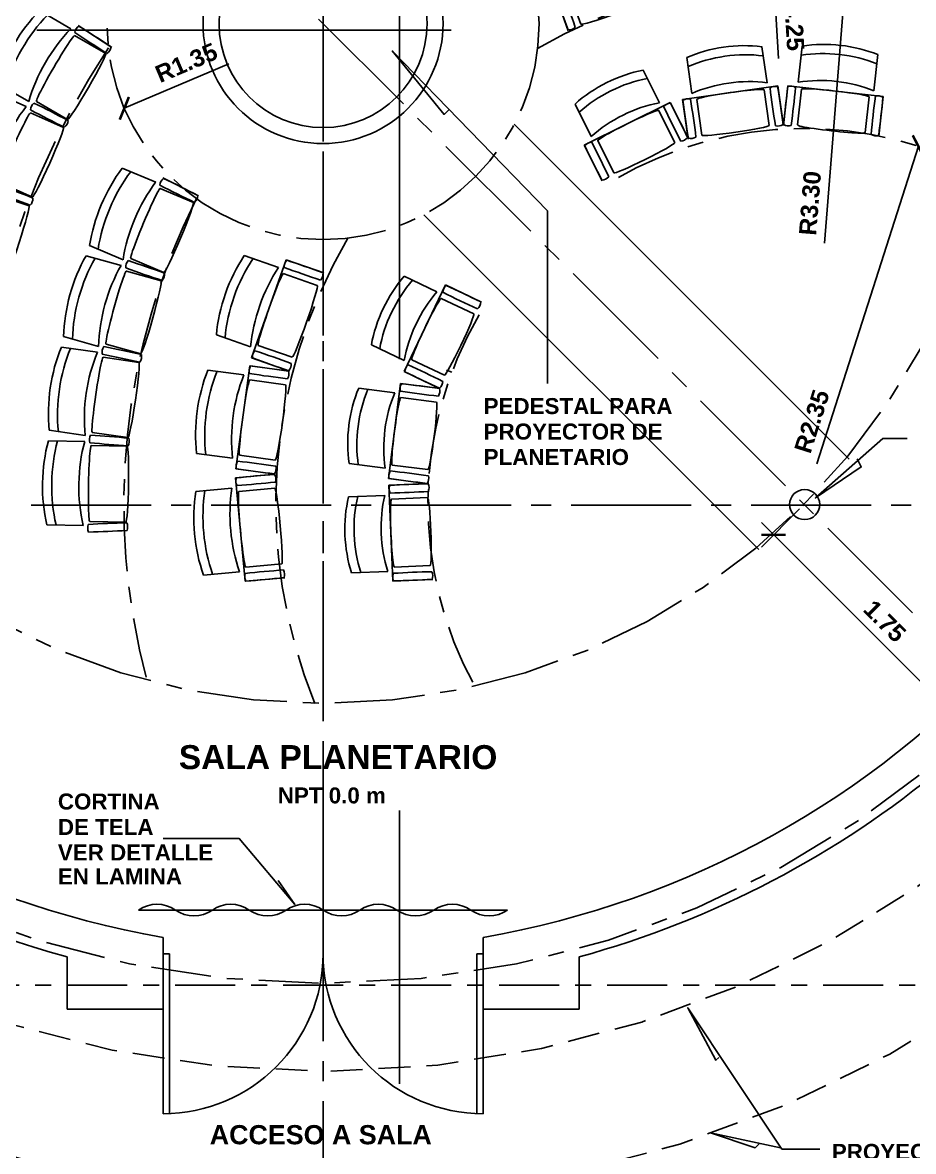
# Model space of a CAD drawing. Extents: x 504.5 to 598.6, y 648.3 to 688.4.
# Drawn here: x 523.37 to 528.94, y 661.02 to 668.08 of the extents above; entities that cross this region are included whole.
import ezdxf

# ---------------------------------------------------------------- set-up
doc = ezdxf.new("R2010")
doc.units = 0
doc.header["$MEASUREMENT"] = 0
for name, pattern in [('ACAD_ISO10W100', [18.5, 12, -3, 0.5, -3]), ('CENTER2', [1.125, 0.75, -0.125, 0.125, -0.125]), ('HIDDEN', [0.375, 0.25, -0.125])]:
    doc.linetypes.add(name, pattern=pattern)
doc.layers.get('0').update_dxf_attribs({"linetype": 'CONTINUOUS'})
doc.layers.get('DEFPOINTS').update_dxf_attribs({"linetype": 'CONTINUOUS'})
for name, color, linetype in [('2', 1, 'CONTINUOUS'), ('4', 3, 'CONTINUOUS'), ('6', 7, 'CONTINUOUS'), ('butacas', 1, 'CONTINUOUS'), ('EJES', 6, 'CENTER2'), ('equipo', 5, 'CONTINUOUS'), ('paredes', 2, 'CONTINUOUS'), ('PROYECCIONES', 6, 'HIDDEN'), ('PUERTAS', 1, 'CONTINUOUS')]:
    doc.layers.add(name, color=color, linetype=linetype)
doc.styles.add('ALR4', font='sanssb__.ttf')
doc.dimstyles.new('1-50', dxfattribs={"dimscale": 0.6, "dimtxt": 0.18, "dimasz": 0.18, "dimexe": 0.18, "dimexo": 0.0625, "dimgap": 0.09, "dimtad": 1, "dimzin": 4, "dimdsep": 46, "dimtxsty": 'Standard', "dimblk1": 'ARCHTICK', "dimblk2": 'ARCHTICK', "dimsah": 1, "dimcen": 0.09, "dimdle": 0.18, "dimclrd": 6, "dimclre": 6, "dimclrt": 1, "dimadec": 0, "dimazin": 0, "dimtfac": 1, "dimtofl": 0, "dimtmove": 0, "dimatfit": 3, "dimldrblk": 'ARCHTICK', "dimfxl": 1, "dimtolj": 1, "dimtzin": 4, "dimarcsym": 0})

# ---------------------------------------------------------------- blocks, each defined once
blk = doc.blocks.new('butacas')
at = {"layer": 'butacas'}
for p, q in [((1.4483, 0.1911), (1.5317, -0.0446)), ((1.6099, -0.0037), (1.5349, 0.2084)), ((-1.7725, 0.0814), (-1.5761, -0.0322)), ((-1.5294, -0.0115), (-1.3204, -0.1487)), ((-1.553, -0.0745), (-1.3582, -0.1872)), ((2.9947, -0.141), (2.9693, -0.3664)), ((2.7429, -0.1448), (2.7751, -0.3694)), ((3.4671, -0.1941), (3.4418, -0.4195)), ((2.2724, -0.2122), (2.3045, -0.4368)), ((2.0006, -0.2914), (2.1014, -0.4946)), ((-2.0355, -0.3734), (-1.8391, -0.487)), ((2.2469, -0.4741), (2.8409, -0.389)), ((2.7561, -0.4138), (2.788, -0.6365)), ((2.8409, -0.389), (2.8763, -0.6365)), ((2.9042, -0.388), (2.8763, -0.6365)), ((2.9042, -0.388), (3.5005, -0.455)), ((2.9646, -0.6338), (2.9897, -0.4102)), ((-2.0625, -0.4261), (-1.8554, -0.5187)), ((-1.5961, -0.5986), (-1.7909, -0.4859)), ((1.6325, -0.7593), (2.17, -0.4927)), ((2.17, -0.4927), (2.2811, -0.7167)), ((2.2469, -0.4741), (2.2824, -0.7215)), ((2.3671, -0.6968), (2.3352, -0.474)), ((3.4122, -0.4577), (3.3871, -0.6813)), ((3.5005, -0.455), (3.4726, -0.7035)), ((-1.8279, -0.5585), (-1.6225, -0.6503)), ((1.5748, -0.5026), (1.6756, -0.7058)), ((2.0973, -0.5427), (2.1972, -0.7443)), ((1.6325, -0.7593), (1.7436, -0.9832)), ((1.8163, -0.9332), (1.7164, -0.7316)), ((-1.2552, -0.9036), (-1.046, -0.9915)), ((-1.0017, -0.9644), (-0.7784, -1.0769)), ((-1.8164, -1.0841), (-2.0219, -0.9923)), ((-1.0177, -1.0306), (-0.8103, -1.1177)), ((-2.0512, -1.0683), (-1.8374, -1.1383)), ((-1.4586, -1.388), (-1.2494, -1.4759)), ((-1.4804, -1.4508), (-1.2619, -1.5116)), ((-0.9943, -1.5558), (-1.2017, -1.4687)), ((-0.493, -1.4505), (-0.2789, -1.5255)), ((-0.4462, -2.0896), (-0.2312, -1.4762)), ((-0.2312, -1.4762), (0.0047, -1.5589)), ((-1.2288, -1.5468), (-1.0121, -1.6071)), ((-0.2483, -1.5628), (-0.036, -1.6373)), ((0.5072, -1.5796), (0.7119, -1.6774)), ((0.506, -2.175), (0.7647, -1.6336)), ((0.7647, -1.6336), (0.9903, -1.7414)), ((0.7383, -1.7179), (0.9413, -1.8149)), ((-1.6212, -1.957), (-1.4026, -2.0177)), ((-0.6668, -1.9463), (-0.4527, -2.0213)), ((-1.6349, -2.022), (-1.4104, -2.0547)), ((-1.1394, -2.0649), (-1.3562, -2.0046)), ((-0.1931, -2.0857), (-0.4055, -2.0113)), ((0.3022, -2.0086), (0.5069, -2.1064)), ((-1.3733, -2.0855), (-1.1506, -2.118)), ((-0.4462, -2.0896), (-0.2103, -2.1723)), ((0.758, -2.1985), (0.555, -2.1015)), ((-0.7197, -2.166), (-0.4948, -2.1965)), ((-0.5455, -2.7828), (-0.458, -2.1387)), ((-0.458, -2.1387), (-0.2103, -2.1723)), ((0.506, -2.175), (0.7316, -2.2828)), ((-0.4574, -2.227), (-0.2344, -2.2572)), ((0.4088, -2.8446), (0.4845, -2.2494)), ((0.4845, -2.2494), (0.7325, -2.2809)), ((0.223, -2.2789), (0.4481, -2.3076)), ((0.4858, -2.3377), (0.709, -2.366)), ((-1.7163, -2.608), (-1.4894, -2.6123)), ((-1.7108, -2.5418), (-1.4863, -2.5746)), ((-1.2193, -2.5882), (-1.4419, -2.5557)), ((-1.4487, -2.6381), (-1.2237, -2.6423)), ((-0.7904, -2.6866), (-0.5655, -2.7172)), ((-0.2983, -2.7281), (-0.5213, -2.6978)), ((0.1631, -2.7505), (0.3881, -2.7792)), ((-0.5467, -2.8394), (-0.2977, -2.8164)), ((-0.5455, -2.7828), (-0.2977, -2.8164)), ((0.6554, -2.7878), (0.4322, -2.7595)), ((-0.4869, -3.4866), (-0.5467, -2.8394)), ((0.4088, -2.8446), (0.6568, -2.8761)), ((0.412, -2.8858), (0.6618, -2.8757)), ((0.4362, -3.4853), (0.412, -2.8858)), ((-0.7955, -2.9249), (-0.5696, -2.9041)), ((-0.5262, -2.9253), (-0.3021, -2.9046)), ((0.1591, -2.9583), (0.3858, -2.9492)), ((0.428, -2.9726), (0.6529, -2.9635)), ((-1.7261, -3.1334), (-1.4992, -3.1376)), ((-1.2326, -3.1174), (-1.4575, -3.1133)), ((-0.2584, -3.3778), (-0.4825, -3.3985)), ((-0.7472, -3.4481), (-0.5212, -3.4273)), ((0.1783, -3.4333), (0.405, -3.4242)), ((0.67, -3.3884), (0.4452, -3.3975)), ((-0.4869, -3.4866), (-0.238, -3.4637)), ((0.4362, -3.4853), (0.686, -3.4752))]:
    blk.add_line(p, q, dxfattribs=at)
for centre, radius, start, end in [((8.0489, 2.392), 6.9567, 198.48095, 200.45889), ((-5.0217, -2.2288), 6.9567, 18.48095, 20.45889), ((-1.4921, -0.0655), 0.0607, 123.737, 170.21773), ((2.3393, 5.7114), 6.9567, 235.9884, 237.96634), ((-5.2158, -5.9125), 6.9567, 55.9884, 57.96634), ((1.535, 0.021), 0.0607, 266.22956, 312.71028), ((-1.3843, -0.1356), 0.0607, 303.737, 350.21773), ((2.8247, -0.4527), 0.0607, 74.91059, 121.39131), ((9.6955, 0.4665), 6.9567, 187.16198, 189.13992), ((-4.0278, -1.4991), 6.9567, 7.16198, 9.13992), ((9.8034, -1.2891), 6.9567, 172.59921, 174.57716), ((2.9223, -0.4512), 0.0607, 60.34782, 106.82855), ((-3.9732, 0.259), 6.9567, 352.59921, 354.57716), ((2.2803, -0.5306), 0.0607, 74.91059, 121.39131), ((9.1511, 0.3885), 6.9567, 187.16198, 189.13992), ((-4.5723, -1.577), 6.9567, 7.16198, 9.13992), ((10.35, -1.3506), 6.9567, 172.59921, 174.57716), ((3.4688, -0.5126), 0.0607, 60.34782, 106.82855), ((-3.4267, 0.1976), 6.9567, 352.59921, 354.57716), ((-1.7684, -0.5432), 0.0607, 129.6963, 176.17702), ((1.4426, 5.6003), 6.9567, 241.94769, 243.92563), ((-4.8649, -6.7451), 6.9567, 61.94769, 63.92563), ((2.1746, -0.5582), 0.0607, 93.13774, 139.61846), ((8.4132, 2.4639), 6.9567, 205.38913, 207.36707), ((-4.0068, -3.6955), 6.9567, 25.38913, 27.36707), ((-1.6539, -0.6016), 0.0607, 309.6963, 356.17702), ((2.8429, -0.5799), 0.0607, 254.91059, 301.39131), ((2.9079, -0.5789), 0.0607, 240.34782, 286.82855), ((3.4545, -0.6403), 0.0607, 240.34782, 286.82855), ((1.6819, -0.8026), 0.0607, 93.13774, 139.61846), ((7.9204, 2.2196), 6.9567, 205.38913, 207.36707), ((-4.4995, -3.9399), 6.9567, 25.38913, 27.36707), ((2.2317, -0.6734), 0.0607, 273.13774, 319.61846), ((2.2985, -0.6579), 0.0607, 254.91059, 301.39131), ((-0.9585, -1.0138), 0.0607, 130.35999, 176.84071), ((-3.983, -7.2512), 6.9567, 62.61138, 64.58932), ((1.739, -0.9177), 0.0607, 273.13774, 319.61846), ((0.5623, 5.3967), 6.9567, 247.90698, 249.88492), ((-4.4294, -7.5368), 6.9567, 67.90698, 69.88492), ((2.1811, 5.1664), 6.9567, 242.61138, 244.58932), ((-1.8736, -1.0932), 0.0607, 315.65559, 2.13631), ((-0.8434, -1.071), 0.0607, 310.35999, 356.84071), ((-1.1722, -1.5227), 0.0607, 137.59778, 184.0785), ((-3.3868, -8.0915), 6.9567, 69.84917, 71.82711), ((-0.1822, -1.5199), 0.0607, 137.44548, 183.9262), ((-2.4141, -8.0827), 6.9567, 69.69687, 71.67481), ((1.1637, 5.0038), 6.9567, 249.84917, 251.82711), ((2.1711, 5.0004), 6.9567, 249.69687, 251.67481), ((-1.0508, -1.5649), 0.0607, 317.59778, 4.0785), ((-0.0608, -1.5624), 0.0607, 317.44548, 3.9262), ((0.8087, -1.6824), 0.0607, 131.22095, 177.70167), ((3.8551, 4.5444), 6.9567, 243.47234, 245.45028), ((-2.1217, -7.9645), 6.9567, 63.47234, 65.45028), ((0.9247, -1.7378), 0.0607, 311.22095, 357.70167), ((-1.3201, -2.0545), 0.0607, 144.83557, 191.31629), ((-2.6894, -8.8499), 6.9567, 77.08696, 79.0649), ((-0.3806, -2.0861), 0.0607, 137.44548, 183.9262), ((-2.6126, -8.649), 6.9567, 69.69687, 71.67481), ((0.175, 4.7144), 6.9567, 257.08696, 259.0649), ((-1.1944, -2.081), 0.0607, 324.83557, 11.31629), ((1.9727, 4.4342), 6.9567, 249.69687, 251.67481), ((-0.4012, -2.1716), 0.0607, 149.02561, 195.50633), ((-1.2703, -9.0489), 6.9567, 81.277, 83.25494), ((-0.2738, -2.1889), 0.0607, 329.02561, 15.50633), ((-0.2593, -2.1286), 0.0607, 317.44548, 3.9262), ((0.5716, -2.1786), 0.0607, 131.22095, 177.70167), ((3.618, 4.0481), 6.9567, 243.47234, 245.45028), ((-2.3588, -8.4608), 6.9567, 63.47234, 65.45028), ((0.5954, 4.6884), 6.9567, 261.277, 263.25494), ((0.5416, -2.2818), 0.0607, 149.5145, 195.99522), ((-0.2689, -9.1663), 6.9567, 81.76589, 83.74383), ((0.6876, -2.234), 0.0607, 311.22095, 357.70167), ((1.4795, 4.5864), 6.9567, 261.76589, 263.74383), ((0.6691, -2.298), 0.0607, 329.5145, 15.99522), ((-1.3998, -2.6007), 0.0607, 152.07336, 198.55408), ((-1.9021, -9.5144), 6.9567, 84.32475, 86.30269), ((-1.2717, -2.6112), 0.0607, 332.07336, 18.55408), ((-0.7695, 4.3026), 6.9567, 264.32475, 266.30269), ((-0.4819, -2.7662), 0.0607, 149.02561, 195.50633), ((-1.3511, -9.6435), 6.9567, 81.277, 83.25494), ((0.2175, -9.7551), 6.9567, 94.28714, 96.26508), ((0.5146, 4.0938), 6.9567, 261.277, 263.25494), ((-0.3545, -2.7835), 0.0607, 329.02561, 15.50633), ((-0.3559, -2.8469), 0.0607, 342.03575, 28.51647), ((0.4722, -2.8274), 0.0607, 149.5145, 195.99522), ((-0.3382, -9.7119), 6.9567, 81.76589, 83.74383), ((-0.4839, -2.8587), 0.0607, 162.03575, 208.51647), ((-1.0573, 4.0495), 6.9567, 274.28714, 276.26508), ((0.4737, -2.9083), 0.0607, 159.06848, 205.5492), ((1.4101, 4.0408), 6.9567, 261.76589, 263.74383), ((0.8172, -9.8318), 6.9567, 91.31987, 93.29781), ((0.5997, -2.8437), 0.0607, 329.5145, 15.99522), ((0.6021, -2.9031), 0.0607, 339.06848, 25.5492), ((0.2587, 4.0203), 6.9567, 271.31987, 273.29781), ((-1.4101, -3.1525), 0.0607, 159.31115, 205.79187), ((-1.0373, -10.0745), 6.9567, 91.56254, 93.54048), ((-1.6545, 3.7752), 6.9567, 271.56254, 273.54048), ((-1.2817, -3.1468), 0.0607, 339.31115, 25.79187), ((-0.4287, -3.4562), 0.0607, 162.03575, 208.51647), ((0.2727, -10.3526), 6.9567, 94.28714, 96.26508), ((-0.3007, -3.4443), 0.0607, 342.03575, 28.51647), ((0.4959, -3.4579), 0.0607, 159.06848, 205.5492), ((0.8393, -10.3814), 6.9567, 91.31987, 93.29781), ((0.6243, -3.4527), 0.0607, 339.06848, 25.5492), ((-1.0021, 3.4521), 6.9567, 274.28714, 276.26508), ((0.2808, 3.4708), 6.9567, 271.31987, 273.29781)]:
    blk.add_arc(centre, radius, start, end, dxfattribs=at)
for centre, major_axis, ratio, start_param, end_param in [((1.8339, 0.0755), (0.224, 0.0792), 0.05261, 3.141593, 6.283185), ((-1.6366, -0.3007), (0.3119, 0.5392), 0.547021, 1.135438, 2.006154), ((-1.5868, -0.3294), (0.3119, 0.5392), 0.547021, 1.135438, 2.006154), ((-1.4402, -0.4143), (0.3119, 0.5392), 0.547021, 1.135438, 2.006154), ((-1.6719, -0.2802), (0.119, 0.2057), 0.05261, 0, 3.141593), ((2.5515, -0.4843), (0.5579, 0.0799), 0.604555, 1.135438, 2.006154), ((3.1964, -0.4745), (-0.5601, 0.0629), 0.604555, 4.277031, 5.147747), ((-1.4772, -0.3929), (0.119, 0.2057), 0.05261, 3.141593, 6.283185), ((2.5596, -0.5412), (0.5579, 0.0799), 0.604555, 1.135438, 2.006154), ((3.19, -0.5317), (-0.5601, 0.0629), 0.604555, 4.277031, 5.147747), ((1.925, -0.6738), (0.5049, 0.2504), 0.604555, 1.135438, 2.006154), ((1.9505, -0.7253), (0.5049, 0.2504), 0.604555, 1.135438, 2.006154), ((2.5836, -0.7089), (0.5579, 0.0799), 0.604555, 1.135438, 2.006154), ((3.1711, -0.7), (-0.5601, 0.0629), 0.604555, 4.277031, 5.147747), ((2.5457, -0.4439), (0.2105, 0.0301), 0.058796, 0, 3.141593), ((3.201, -0.434), (-0.2113, 0.0237), 0.058796, 3.141593, 6.283185), ((-1.6805, -0.8846), (0.2542, 0.5687), 0.547021, 1.135438, 2.006154), ((-1.9249, -0.7754), (0.097, 0.2169), 0.05261, 0, 3.141593), ((2.0258, -0.877), (0.5049, 0.2504), 0.604555, 1.135438, 2.006154), ((1.9068, -0.6372), (0.1905, 0.0945), 0.058796, 0, 3.141593), ((3.1758, -0.6576), (-0.2113, 0.0237), 0.058796, 0, 3.141593), ((-1.7195, -0.8672), (0.097, 0.2169), 0.05261, 3.141593, 6.283185), ((2.5776, -0.6666), (0.2105, 0.0301), 0.058796, 3.141593, 6.283185), ((2.0068, -0.8388), (0.1905, 0.0945), 0.058796, 3.141593, 6.283185), ((-1.0721, -1.2654), (0.2412, 0.5743), 0.547021, 1.135438, 2.006154), ((-1.0191, -1.2877), (0.2412, 0.5743), 0.547021, 1.135438, 2.006154), ((-0.8629, -1.3533), (0.2412, 0.5743), 0.547021, 1.135438, 2.006154), ((-1.1097, -1.2496), (0.092, 0.2191), 0.05261, 0, 3.141593), ((-0.9023, -1.3368), (0.092, 0.2191), 0.05261, 3.141593, 6.283185), ((-1.9113, -1.3641), (0.0739, 0.2258), 0.05261, 3.141593, 6.283185), ((-1.2532, -1.7866), (0.1669, 0.6001), 0.547021, 1.135438, 2.006154), ((-1.1978, -1.8021), (0.1669, 0.6001), 0.547021, 1.135438, 2.006154), ((-0.2884, -1.8006), (0.206, 0.5878), 0.547021, 1.135438, 2.006154), ((-0.2341, -1.8196), (0.206, 0.5878), 0.547021, 1.135438, 2.006154), ((-1.0346, -1.8474), (0.1669, 0.6001), 0.547021, 1.135438, 2.006154), ((-1.2925, -1.7757), (0.0637, 0.2289), 0.05261, 0, 3.141593), ((-0.0742, -1.8756), (0.206, 0.5878), 0.547021, 1.135438, 2.006154), ((-1.0757, -1.836), (0.0637, 0.2289), 0.05261, 3.141593, 6.283185), ((-0.3269, -1.7871), (0.0786, 0.2242), 0.05261, 0, 3.141593), ((0.6835, -1.9273), (0.243, 0.5085), 0.604555, 1.135438, 2.006154), ((0.7353, -1.9521), (0.243, 0.5085), 0.604555, 1.135438, 2.006154), ((-0.1146, -1.8615), (0.0786, 0.2242), 0.05261, 3.141593, 6.283185), ((0.8882, -2.0251), (0.243, 0.5085), 0.604555, 1.135438, 2.006154), ((0.6466, -1.9097), (0.0917, 0.1918), 0.058796, 0, 3.141593), ((0.8496, -2.0067), (0.0917, 0.1918), 0.058796, 3.141593, 6.283185), ((-1.3672, -2.3265), (0.09, 0.6164), 0.547021, 1.135438, 2.006154), ((-1.3103, -2.3348), (0.09, 0.6164), 0.547021, 1.135438, 2.006154), ((-1.1427, -2.3593), (0.09, 0.6164), 0.547021, 1.135438, 2.006154), ((-1.4076, -2.3206), (0.0343, 0.2351), 0.05261, 0, 3.141593), ((-1.1849, -2.3531), (0.0343, 0.2351), 0.05261, 3.141593, 6.283185), ((-0.4489, -2.4679), (0.0838, 0.6172), 0.547021, 1.135438, 2.006154), ((-0.3919, -2.4756), (0.0838, 0.6172), 0.547021, 1.135438, 2.006154), ((-0.224, -2.4984), (0.0838, 0.6172), 0.547021, 1.135438, 2.006154), ((-0.4893, -2.4624), (0.032, 0.2354), 0.05261, 0, 3.141593), ((-0.2664, -2.4927), (0.032, 0.2354), 0.05261, 3.141593, 6.283185), ((0.4995, -2.5537), (0.0711, 0.5591), 0.604555, 1.135438, 2.006154), ((0.5566, -2.561), (0.0711, 0.5591), 0.604555, 1.135438, 2.006154), ((0.7246, -2.5823), (0.0711, 0.5591), 0.604555, 1.135438, 2.006154), ((0.459, -2.5486), (0.0268, 0.2109), 0.058796, 0, 3.141593), ((0.6822, -2.5769), (0.0268, 0.2109), 0.058796, 3.141593, 6.283185), ((-1.4123, -2.8765), (0.0116, 0.6228), 0.547021, 1.135438, 2.006154), ((-1.3548, -2.8775), (0.0116, 0.6228), 0.547021, 1.135438, 2.006154), ((-1.1854, -2.8807), (0.0116, 0.6228), 0.547021, 1.135438, 2.006154), ((-1.4531, -2.8757), (0.0044, 0.2376), 0.05261, 0, 3.141593), ((-1.2281, -2.8799), (0.0044, 0.2376), 0.05261, 3.141593, 6.283185), ((-0.4637, -3.1581), (-0.0573, 0.6203), 0.547021, 1.135438, 2.006154), ((-0.4064, -3.1528), (-0.0573, 0.6203), 0.547021, 1.135438, 2.006154), ((-0.2378, -3.1373), (-0.0573, 0.6203), 0.547021, 1.135438, 2.006154), ((-0.5043, -3.1619), (-0.0218, 0.2366), 0.05261, 0, 3.141593), ((-0.2803, -3.1412), (-0.0218, 0.2366), 0.05261, 3.141593, 6.283185), ((0.4774, -3.1834), (-0.0227, 0.5632), 0.604555, 1.135438, 2.006154), ((0.5348, -3.1811), (-0.0227, 0.5632), 0.604555, 1.135438, 2.006154), ((0.7041, -3.1742), (-0.0227, 0.5632), 0.604555, 1.135438, 2.006154), ((0.6614, -3.176), (-0.0086, 0.2124), 0.058796, 3.141593, 6.283185), ((0.4366, -3.185), (-0.0086, 0.2124), 0.058796, 0, 3.141593)]:
    blk.add_ellipse(centre, major_axis=major_axis, ratio=ratio, start_param=start_param, end_param=end_param, dxfattribs=at)
blk = doc.blocks.new('_ARCHTICK')
at = {"color": 0, "linetype": 'ByBlock', "const_width": 0.15}
blk.add_lwpolyline([(-0.5, -0.5), (0.5, 0.5)], dxfattribs=at)
blk = doc.blocks.new('*D14')
at = {"color": 6, "linetype": 'ByBlock', "transparency": 16777216}
blk.add_line((524.6641, 667.8239), (524.01, 667.5452), dxfattribs=at)
at = {"layer": 'DEFPOINTS', "color": 0, "linetype": 'ByBlock', "transparency": 16777216}
for p in [(525.2519, 668.0745), (524.01, 667.5452)]:
    blk.add_point(p, dxfattribs=at)
at = {"color": 6, "linetype": 'ByBlock', "transparency": 16777216, "xscale": 0.108, "yscale": 0.108, "zscale": 0.108, "rotation": 203.0827939583314}
blk.add_blockref('_ARCHTICK', (524.01, 667.5452), dxfattribs=at)
at = {"color": 1, "linetype": 'ByBlock', "transparency": 16777216, "insert": (524.3975, 667.8297), "char_height": 0.108, "attachment_point": 5, "rotation": 23.08279, "style": 'ALR4'}
blk.add_mtext('\\A1;R1.35', dxfattribs=at)
blk = doc.blocks.new('*D15')
at = {"color": 6, "linetype": 'ByBlock', "transparency": 16777216}
blk.add_line((522.0484, 666.6133), (521.3852, 666.3108), dxfattribs=at)
at = {"layer": 'DEFPOINTS', "color": 0, "linetype": 'ByBlock', "transparency": 16777216}
for p in [(525.2519, 668.0745), (521.3852, 666.3108)]:
    blk.add_point(p, dxfattribs=at)
at = {"color": 6, "linetype": 'ByBlock', "transparency": 16777216, "xscale": 0.108, "yscale": 0.108, "zscale": 0.108, "rotation": 204.5181686838736}
blk.add_blockref('_ARCHTICK', (521.3852, 666.3108), dxfattribs=at)
at = {"color": 1, "linetype": 'ByBlock', "transparency": 16777216, "insert": (521.7818, 666.6124), "char_height": 0.108, "attachment_point": 5, "rotation": 24.51817, "style": 'ALR4'}
blk.add_mtext('\\A1;R4.25', dxfattribs=at)
blk = doc.blocks.new('*D16')
at = {"color": 6, "linetype": 'ByBlock', "transparency": 16777216}
blk.add_line((520.5879, 665.8797), (519.823, 665.5197), dxfattribs=at)
at = {"layer": 'DEFPOINTS', "color": 0, "linetype": 'ByBlock', "transparency": 16777216}
for p in [(525.2519, 668.0745), (519.823, 665.5197)]:
    blk.add_point(p, dxfattribs=at)
at = {"color": 6, "linetype": 'ByBlock', "transparency": 16777216, "xscale": 0.108, "yscale": 0.108, "zscale": 0.108, "rotation": 205.2008022212337}
blk.add_blockref('_ARCHTICK', (519.823, 665.5197), dxfattribs=at)
at = {"color": 1, "linetype": 'ByBlock', "transparency": 16777216, "insert": (520.3214, 665.8756), "char_height": 0.108, "attachment_point": 5, "rotation": 25.2008, "style": 'ALR4'}
blk.add_mtext('\\A1;R6.00', dxfattribs=at)
blk = doc.blocks.new('*D73')
at = {"color": 6, "linetype": 'ByBlock', "transparency": 16777216}
blk.add_arc((531.3727, 659.0641), 0.8835, 0, 45, dxfattribs=at)
at = {"layer": 'DEFPOINTS', "color": 0, "linetype": 'ByBlock', "transparency": 16777216}
for p in [(534.3373, 662.0287), (532.2262, 659.2927), (505.4273, 659.0641), (531.3873, 659.0787), (544.8842, 659.0641)]:
    blk.add_point(p, dxfattribs=at)
at = {"color": 6, "linetype": 'ByBlock', "transparency": 16777216, "xscale": 0.108, "yscale": 0.108, "zscale": 0.108}
for p, rotation in [((531.9975, 659.6888), 134.9999999999654), ((532.2563, 659.0641), 270.0000000000001)]:
    blk.add_blockref('_ARCHTICK', p, dxfattribs=dict(at, rotation=rotation))
at = {"color": 1, "linetype": 'ByBlock', "transparency": 16777216, "insert": (532.2905, 659.4442), "char_height": 0.108, "attachment_point": 5, "rotation": 292.5, "style": 'ALR4'}
blk.add_mtext('\\A1;45.00°', dxfattribs=at)
blk = doc.blocks.new('*D75')
at = {"color": 6, "linetype": 'ByBlock', "transparency": 16777216}
blk.add_arc((534.2623, 671.099), 2.0286, 90, 135, dxfattribs=at)
at = {"layer": 'DEFPOINTS', "color": 0, "linetype": 'ByBlock', "transparency": 16777216}
for p in [(534.2623, 683.009), (523.6674, 681.6939), (533.7373, 673.0584), (536.1168, 669.2445), (534.2623, 649.3383)]:
    blk.add_point(p, dxfattribs=at)
at = {"color": 6, "linetype": 'ByBlock', "transparency": 16777216, "xscale": 0.108, "yscale": 0.108, "zscale": 0.108}
for p, rotation in [((534.2623, 673.1276), 359.9999999999992), ((532.8279, 672.5334), 224.9999999999957)]:
    blk.add_blockref('_ARCHTICK', p, dxfattribs=dict(at, rotation=rotation))
at = {"color": 1, "linetype": 'ByBlock', "transparency": 16777216, "insert": (533.444, 673.0746), "char_height": 0.108, "attachment_point": 5, "rotation": 22.5, "style": 'ALR4'}
blk.add_mtext('\\A1;45.00°', dxfattribs=at)
blk = doc.blocks.new('*D231')
at = {"color": 6, "linetype": 'ByBlock', "transparency": 16777216}
blk.add_line((528.3381, 665.3229), (528.9718, 667.308), dxfattribs=at)
at = {"layer": 'DEFPOINTS', "color": 0, "linetype": 'ByBlock', "transparency": 16777216}
for p in [(528.9718, 667.308), (528.2571, 665.0693)]:
    blk.add_point(p, dxfattribs=at)
at = {"color": 6, "linetype": 'ByBlock', "transparency": 16777216, "xscale": 0.108, "yscale": 0.108, "zscale": 0.108, "rotation": 72.29662335805472}
blk.add_blockref('_ARCHTICK', (528.9718, 667.308), dxfattribs=at)
at = {"color": 1, "linetype": 'ByBlock', "transparency": 16777216, "insert": (528.3073, 665.5877), "char_height": 0.108, "attachment_point": 5, "rotation": 72.29662, "style": 'ALR4'}
blk.add_mtext('\\A1;R2.35', dxfattribs=at)
blk = doc.blocks.new('*D232')
at = {"color": 6, "linetype": 'ByBlock', "transparency": 16777216}
blk.add_line((528.3859, 666.7013), (528.5168, 668.359), dxfattribs=at)
at = {"layer": 'DEFPOINTS', "color": 0, "linetype": 'ByBlock', "transparency": 16777216}
for p in [(528.5168, 668.359), (528.2571, 665.0693)]:
    blk.add_point(p, dxfattribs=at)
at = {"color": 6, "linetype": 'ByBlock', "transparency": 16777216, "xscale": 0.108, "yscale": 0.108, "zscale": 0.108, "rotation": 85.48768136401183}
blk.add_blockref('_ARCHTICK', (528.5168, 668.359), dxfattribs=at)
at = {"color": 1, "linetype": 'ByBlock', "transparency": 16777216, "insert": (528.2956, 666.952), "char_height": 0.108, "attachment_point": 5, "rotation": 85.48768, "style": 'ALR4'}
blk.add_mtext('\\A1;R3.30', dxfattribs=at)
blk = doc.blocks.new('*D233')
at = {"color": 6, "linetype": 'ByBlock', "transparency": 16777216}
blk.add_line((528.098, 667.8566), (528.0149, 669.3124), dxfattribs=at)
at = {"layer": 'DEFPOINTS', "color": 0, "linetype": 'ByBlock', "transparency": 16777216}
for p in [(528.0149, 669.3124), (528.2571, 665.0693)]:
    blk.add_point(p, dxfattribs=at)
at = {"color": 6, "linetype": 'ByBlock', "transparency": 16777216, "xscale": 0.108, "yscale": 0.108, "zscale": 0.108, "rotation": 93.26709858983757}
blk.add_blockref('_ARCHTICK', (528.0149, 669.3124), dxfattribs=at)
at = {"color": 1, "linetype": 'ByBlock', "transparency": 16777216, "insert": (528.1939, 668.1054), "char_height": 0.108, "attachment_point": 5, "rotation": 273.2671, "style": 'ALR4'}
blk.add_mtext('\\A1;R4.25', dxfattribs=at)
blk = doc.blocks.new('*D234')
at = {"color": 6, "linetype": 'ByBlock', "transparency": 16777216}
blk.add_line((527.7126, 668.7917), (527.5045, 670.2145), dxfattribs=at)
at = {"layer": 'DEFPOINTS', "color": 0, "linetype": 'ByBlock', "transparency": 16777216}
for p in [(527.5045, 670.2145), (528.2571, 665.0693)]:
    blk.add_point(p, dxfattribs=at)
at = {"color": 6, "linetype": 'ByBlock', "transparency": 16777216, "xscale": 0.108, "yscale": 0.108, "zscale": 0.108, "rotation": 98.32215670160157}
blk.add_blockref('_ARCHTICK', (527.5045, 670.2145), dxfattribs=at)
at = {"color": 1, "linetype": 'ByBlock', "transparency": 16777216, "insert": (527.7862, 669.0479), "char_height": 0.108, "attachment_point": 5, "rotation": 278.32216, "style": 'ALR4'}
blk.add_mtext('\\A1;R5.20', dxfattribs=at)
blk = doc.blocks.new('*D235')
at = {"color": 6, "linetype": 'ByBlock', "transparency": 16777216}
blk.add_line((527.1729, 669.627), (526.8338, 671.0523), dxfattribs=at)
at = {"layer": 'DEFPOINTS', "color": 0, "linetype": 'ByBlock', "transparency": 16777216}
for p in [(526.8338, 671.0523), (528.2571, 665.0693)]:
    blk.add_point(p, dxfattribs=at)
at = {"color": 6, "linetype": 'ByBlock', "transparency": 16777216, "xscale": 0.108, "yscale": 0.108, "zscale": 0.108, "rotation": 103.3816559402853}
blk.add_blockref('_ARCHTICK', (526.8338, 671.0523), dxfattribs=at)
at = {"color": 1, "linetype": 'ByBlock', "transparency": 16777216, "insert": (527.2235, 669.8888), "char_height": 0.108, "attachment_point": 5, "rotation": 283.38166, "style": 'ALR4'}
blk.add_mtext('\\A1;R6.15', dxfattribs=at)
blk = doc.blocks.new('*D236')
at = {"color": 6, "linetype": 'ByBlock', "transparency": 16777216}
blk.add_line((526.4374, 670.4158), (525.9695, 671.7906), dxfattribs=at)
at = {"layer": 'DEFPOINTS', "color": 0, "linetype": 'ByBlock', "transparency": 16777216}
for p in [(525.9695, 671.7906), (528.2571, 665.0693)]:
    blk.add_point(p, dxfattribs=at)
at = {"color": 6, "linetype": 'ByBlock', "transparency": 16777216, "xscale": 0.108, "yscale": 0.108, "zscale": 0.108, "rotation": 108.7961298696846}
blk.add_blockref('_ARCHTICK', (525.9695, 671.7906), dxfattribs=at)
at = {"color": 1, "linetype": 'ByBlock', "transparency": 16777216, "insert": (526.463, 670.6811), "char_height": 0.108, "attachment_point": 5, "rotation": 288.79613, "style": 'ALR4'}
blk.add_mtext('\\A1;R7.10', dxfattribs=at)
blk = doc.blocks.new('*D244')
at = {"color": 6, "linetype": 'ByBlock', "transparency": 16777216}
for p, q in [((528.2299, 665.0413), (527.9908, 664.8021)), ((527.9907, 664.9548), (529.3788, 663.5675)), ((529.4652, 663.8067), (529.2261, 663.5674))]:
    blk.add_line(p, q, dxfattribs=at)
at = {"layer": 'DEFPOINTS', "color": 0, "linetype": 'ByBlock', "transparency": 16777216}
for p in [(528.2564, 665.0679), (529.4917, 663.8332), (529.3024, 663.6438)]:
    blk.add_point(p, dxfattribs=at)
at = {"color": 6, "linetype": 'ByBlock', "transparency": 16777216, "xscale": 0.108, "yscale": 0.108, "zscale": 0.108}
for p, rotation in [((528.0671, 664.8785), 135.0153433457197), ((529.3024, 663.6438), 315.0153433457197)]:
    blk.add_blockref('_ARCHTICK', p, dxfattribs=dict(at, rotation=rotation))
at = {"color": 1, "linetype": 'ByBlock', "transparency": 16777216, "insert": (528.7624, 664.3388), "char_height": 0.108, "attachment_point": 5, "rotation": 315.01534, "style": 'ALR4'}
blk.add_mtext('\\A1;1.75', dxfattribs=at)
blk = doc.blocks.new('*D249')
at = {"color": 6, "linetype": 'ByBlock', "transparency": 16777216}
blk.add_arc((519.1311, 659.0641), 0.7852, 135, 180, dxfattribs=at)
at = {"layer": 'DEFPOINTS', "color": 0, "linetype": 'ByBlock', "transparency": 16777216}
for p in [(516.1665, 662.0287), (518.4511, 659.4567), (505.4273, 659.0641), (519.1165, 659.0787), (544.8842, 659.0641)]:
    blk.add_point(p, dxfattribs=at)
at = {"color": 6, "linetype": 'ByBlock', "transparency": 16777216, "xscale": 0.108, "yscale": 0.108, "zscale": 0.108}
for p, rotation in [((518.5759, 659.6193), 45.00000000003484), ((518.3459, 659.0641), 269.9999999999998)]:
    blk.add_blockref('_ARCHTICK', p, dxfattribs=dict(at, rotation=rotation))
at = {"color": 1, "linetype": 'ByBlock', "transparency": 16777216, "insert": (518.3042, 659.4066), "char_height": 0.108, "attachment_point": 5, "rotation": 67.5, "style": 'ALR4'}
blk.add_mtext('\\A1;45.00°', dxfattribs=at)

msp = doc.modelspace()

# ---------------------------------------------------------------- linework, layer by layer
at = {"layer": '2'}
for points in [[(526.6538, 665.8249), (526.6548, 666.904), (525.6845, 667.9034), (526.008, 667.5066), (526.0374, 667.536)], [(528.901, 665.48), (528.7495, 665.48), (528.3286, 665.1098), (528.6148, 665.3033), (528.5896, 665.3538)], [(524.2518, 662.9795), (524.7283, 662.9795), (525.0762, 662.5676), (524.971, 662.7166)], [(528.3553, 661.0383), (528.1197, 661.0383), (527.5305, 661.9217), (527.7073, 661.5936), (527.7241, 661.6104)], [(528.1113, 661.0467), (527.6736, 661.1393), (527.9513, 661.0467), (527.9766, 661.072)]]:
    msp.add_lwpolyline(points, dxfattribs=at)
msp.add_circle((528.2613, 665.0677), 0.0941, dxfattribs=at)
at = {"layer": '6'}
for p, q in [((525.73, 668.4456), (525.73, 665.9775)), ((523.4625, 668.0337), (526.0521, 668.0337)), ((525.73, 663.1562), (525.73, 661.4472))]:
    msp.add_line(p, q, dxfattribs=at)
at = {"layer": 'butacas', "ltscale": 0.1}
msp.add_line((526.0237, 665.9073), (526.0569, 665.8948), dxfattribs=at)
at = {"layer": 'EJES'}
for p, q in [((525.2519, 649.3383), (525.2519, 676.5598)), ((531.3227, 662.0037), (519.1812, 674.1452)), ((505.4273, 665.0641), (544.8842, 665.0641))]:
    msp.add_line(p, q, dxfattribs=at)
at = {"layer": 'EJES', "linetype": 'ACAD_ISO10W100', "ltscale": 0.07}
msp.add_line((525.2519, 674.0745), (525.2519, 662.0745), dxfattribs=at)
at = {"layer": 'EJES', "linetype": 'ACAD_ISO10W100', "ltscale": 0.75}
for p, q in [((526.4465, 667.4456), (528.54, 665.3521)), ((525.8808, 666.8799), (527.9743, 664.7864))]:
    msp.add_line(p, q, dxfattribs=at)
at = {"layer": 'EJES', "ltscale": 0.5}
msp.add_line((505.4273, 662.0641), (544.8842, 662.0641), dxfattribs=at)
msp.add_circle((525.2519, 668.0745), 6, dxfattribs=at)
at = {"layer": 'EJES', "ltscale": 0.75}
for radius in [4.25, 1.35]:
    msp.add_circle((525.2519, 668.0745), radius, dxfattribs=at)
at = {"layer": 'EJES', "ltscale": 0.5}
for radius, start, end in [(6.15, 139.00932, 178.65335), (3.3, 67.84474, 120.28503), (5.2, 146.71053, 187.28279), (2.35, 61.04967, 120.28503), (4.25, 153.27723, 195), (3.3, 149.71497, 202.15526), (2.35, 149.71497, 208.95033)]:
    msp.add_arc((528.2571, 665.0693), radius, start, end, dxfattribs=at)
at = {"layer": 'equipo', "ltscale": 0.1}
for radius in [0.75, 0.65]:
    msp.add_circle((525.2519, 668.0745), radius, dxfattribs=at)
at = {"layer": 'paredes', "ltscale": 0.75}
for p, q in [((524.2519, 661.9141), (524.2519, 662.3613)), ((526.2519, 661.9141), (526.2519, 662.3613)), ((523.6519, 661.9141), (523.6519, 662.2399)), ((526.8519, 661.9141), (526.8519, 662.2399))]:
    msp.add_line(p, q, dxfattribs=at)
at = {"layer": 'paredes'}
for p, q in [((524.2519, 661.9141), (523.6519, 661.9141)), ((526.2519, 661.9141), (526.8519, 661.9141))]:
    msp.add_line(p, q, dxfattribs=at)
at = {"layer": 'paredes', "ltscale": 0.75}
for radius, start, end in [(5.8, 184.94543, 260.07181), (5.8, 279.92819, 355.05457), (6.05, 190.47568, 254.66496), (6.05, 285.33504, 334.30389)]:
    msp.add_arc((525.2519, 668.0745), radius, start, end, dxfattribs=at)
at = {"layer": 'PROYECCIONES', "color": 1, "ltscale": 0.8}
for radius, start in [(7.35, 270.37175), (6.55, 270.41716)]:
    msp.add_arc((525.2519, 668.0745), radius, start, 270, dxfattribs=at)
at = {"layer": 'PUERTAS', "ltscale": 0.1}
for p, q in [((524.0988, 662.5328), (526.4051, 662.5328)), ((524.2519, 662.2599), (524.2519, 661.2599)), ((524.2519, 662.2599), (524.2919, 662.2599)), ((524.2919, 662.2599), (524.2919, 661.2599)), ((526.2119, 662.2599), (526.2119, 661.2599)), ((526.2519, 662.2599), (526.2119, 662.2599)), ((526.2519, 662.2599), (526.2519, 661.2599))]:
    msp.add_line(p, q, dxfattribs=at)
at = {"layer": 'PUERTAS'}
for centre, start, end in [((524.2141, 662.3665), 55.2647, 124.7353), ((524.4447, 662.6991), 235.2647, 304.7353), ((524.6754, 662.3665), 55.2647, 124.7353), ((524.906, 662.6991), 235.2647, 304.7353), ((525.1366, 662.3665), 55.2647, 124.7353), ((525.3673, 662.6991), 235.2647, 304.7353), ((525.5979, 662.3665), 55.2647, 124.7353), ((525.8285, 662.6991), 235.2647, 304.7353), ((526.0591, 662.3665), 55.2647, 124.7353), ((526.2898, 662.6991), 235.2647, 304.7353)]:
    msp.add_arc(centre, 0.2024, start, end, dxfattribs=at)
at = {"layer": 'PUERTAS', "ltscale": 0.1}
for centre, start, end in [((524.2519, 662.2599), 270, 0), ((526.2519, 662.2599), 180, 270)]:
    msp.add_arc(centre, 1, start, end, dxfattribs=at)

# ---------------------------------------------------------------- block references
at = {"layer": 'PUERTAS'}
msp.add_blockref('butacas', (525.2519, 668.0745), dxfattribs=at)

# ---------------------------------------------------------------- texts
at = {"layer": '2', "style": 'ALR4'}
for s, height, p in [('PEDESTAL PARA', 0.1, (526.2555, 665.6336)), ('PROYECTOR DE', 0.1, (526.2555, 665.4744)), ('PLANETARIO', 0.1, (526.2555, 665.3151)), ('NPT 0.0 m', 0.1, (524.9691, 663.1993)), ('CORTINA', 0.1, (523.5948, 663.1615)), ('DE TELA', 0.1, (523.5948, 663.0023)), ('VER DETALLE', 0.1, (523.5948, 662.843)), ('EN LAMINA', 0.1, (523.5948, 662.6931)), ('ACCESO A SALA', 0.12, (524.5438, 661.0685)), ('PROYECCION DE CENEFA', 0.1, (528.4311, 660.971))]:
    msp.add_text(s, height=height, dxfattribs=at).set_placement(p)
at = {"layer": '4', "style": 'ALR4'}
msp.add_text('SALA PLANETARIO', height=0.15, dxfattribs=at).set_placement((524.3505, 663.4139))

# ---------------------------------------------------------------- dimensions: what is measured, and where the dimension line sits
at = {"layer": '2'}
for base, line1, line2, picture, middle in [((533.7373, 673.0584), ((534.2623, 649.3383), (534.2623, 683.009)), ((536.1168, 669.2445), (523.6674, 681.6939)), '*D75', (533.444, 673.0746)), ((532.2262, 659.2927), ((505.4273, 659.0641), (544.8842, 659.0641)), ((534.3373, 662.0287), (531.3873, 659.0787)), '*D73', (532.2905, 659.4442)), ((518.4511, 659.4567), ((516.1665, 662.0287), (519.1165, 659.0787)), ((505.4273, 659.0641), (544.8842, 659.0641)), '*D249', (518.3042, 659.4066))]:
    dim = msp.add_angular_dim_2l(base=base, line1=line1, line2=line2, dimstyle='1-50', override={"dimtxsty": 'ALR4', "dimadec": 2, "dimazin": 1}, dxfattribs=at)
    dim.commit()
    dim.dimension.update_dxf_attribs({"geometry": picture, "text_midpoint": middle})
for center, mpoint, picture, middle in [((528.2571, 665.0693), (525.9695, 671.7906), '*D236', (526.3592, 670.6458)), ((528.2571, 665.0693), (526.8338, 671.0523), '*D235', (527.1167, 669.8633)), ((528.2571, 665.0693), (527.5045, 670.2145), '*D234', (527.6775, 669.032)), ((528.2571, 665.0693), (528.0149, 669.3124), '*D233', (528.0842, 668.0991)), ((528.2571, 665.0693), (528.5168, 668.359), '*D232', (528.405, 666.9434)), ((525.2519, 668.0745), (519.823, 665.5197), '*D16', (520.3681, 665.7762)), ((525.2519, 668.0745), (521.3852, 666.3108), '*D15', (521.8273, 666.5125)), ((525.2519, 668.0745), (524.01, 667.5452), '*D14', (524.4406, 667.7287)), ((528.2571, 665.0693), (528.9718, 667.308), '*D231', (528.412, 665.5543))]:
    dim = msp.add_radius_dim(center=center, mpoint=mpoint, dimstyle='1-50', override={"dimtxsty": 'ALR4'}, dxfattribs=at)
    dim.commit()
    dim.dimension.update_dxf_attribs({"geometry": picture, "text_midpoint": middle, "dimtype": 164})
dim = msp.add_aligned_dim(p1=(528.2564, 665.0679), p2=(529.4917, 663.8332), distance=-0.2678, dimstyle='1-50', override={"dimtxsty": 'ALR4'}, dxfattribs=at)
dim.commit()
dim.dimension.update_dxf_attribs({"geometry": '*D244', "text_midpoint": (528.7624, 664.3388)})

doc.saveas('drawing.dxf')
